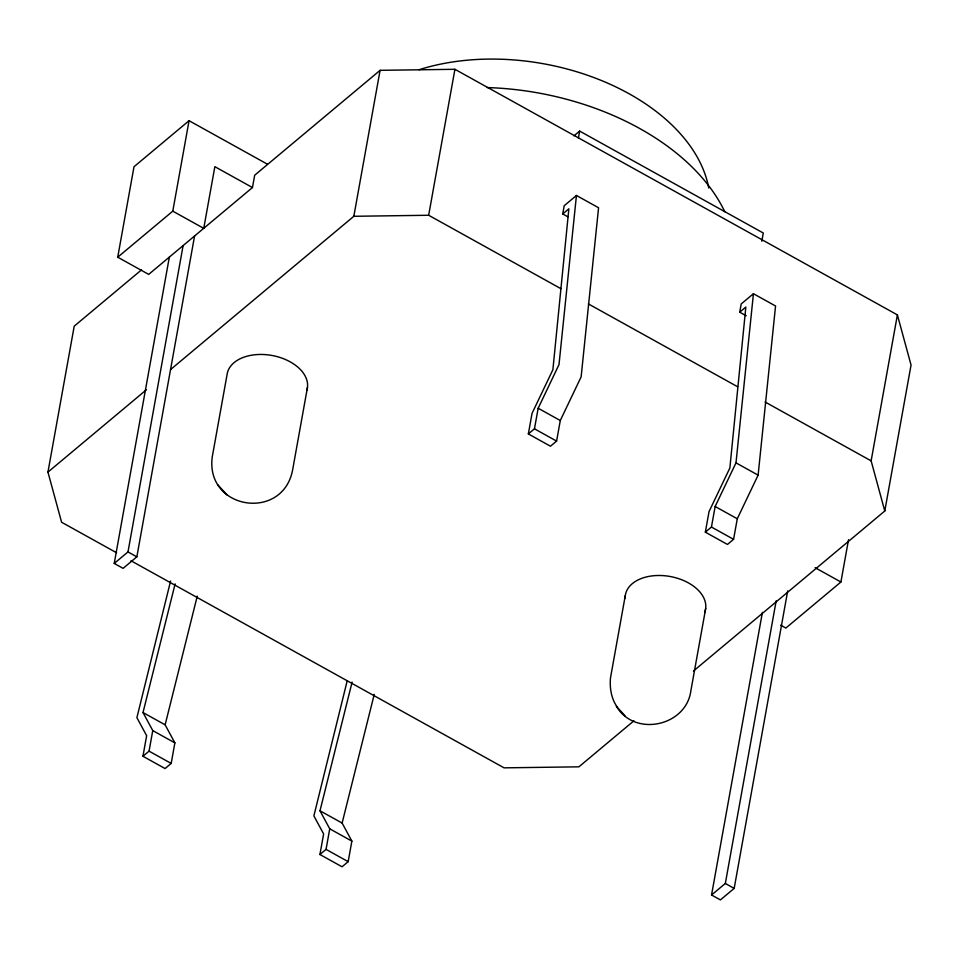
<?xml version="1.0" encoding="UTF-8"?>
<svg xmlns="http://www.w3.org/2000/svg" width="959" height="959" viewBox="0 0 959 959"><rect width="100%" height="100%" fill="white"/><g stroke="black" fill="none" stroke-linecap="round" stroke-linejoin="round"><path stroke-width="1.44" d="M576.443 195.48L559.001 364.624L538.167 408.246L534.463 428.805L528.349 433.924L550.466 446.211L556.592 441.092L560.284 420.533L581.13 376.899L598.572 207.755L576.443 195.48L564.216 205.717L562.729 213.941L567.944 216.83M705.333 532.161L711.446 527.042L715.15 506.496L735.997 462.861L753.438 293.718L775.555 305.993L758.113 475.137L737.279 518.771L733.575 539.33L727.461 544.448L705.333 532.161L709.037 511.603L729.871 467.98L745.838 307.06L739.725 312.178L746.222 315.787M116.59 552.768L61.604 522.247L47.95 472.116L74.215 326.156L141.476 269.899M693.465 671.012L884.785 511.003L911.05 365.043L897.396 314.9L454.926 69.3L380.088 70.331L254.686 175.221L252.457 187.544L148.693 274.394L117.729 257.204L133.996 166.746L189.055 120.702L267.393 164.181M117.729 257.204L172.788 211.16L189.055 120.702M194.581 235.962L136.849 556.843L123.076 568.351L114.229 563.436L169.347 257.132M114.229 563.436L127.991 551.928L183.109 245.612M175.125 583.875L143.011 712.549L165.128 724.824L174.874 742.865L171.181 763.424L165.068 768.543L142.939 756.267L146.643 735.709L136.897 717.656L170.582 581.058M142.939 756.267L149.053 751.149L152.757 730.59L143.011 712.549M307.467 387.4L292.675 469.622C283.241 521.648 205.19 510.08 212.251 456.916L227.055 374.681A40.722 26.013 10.2 0 1 272.632 355.585A40.722 26.013 10.2 0 1 306.904 390.061M170.534 369.587L353.835 216.29L380.088 70.331M560.883 288.659L428.661 215.26L454.926 69.3M352.109 682.113L319.994 810.787L342.123 823.062L351.869 841.103L348.165 861.661L342.051 866.78L319.922 854.505L323.627 833.946L313.881 815.893L347.218 680.746M319.922 854.505L326.048 849.386L329.74 828.828L319.994 810.787M578.421 137.94L579.656 131.095L763.28 233.013L761.806 241.236M528.349 433.924L532.041 413.365L552.887 369.742L568.855 208.822L562.729 213.941M625.268 595.719L610.475 677.953C609.421 689.857 612.01 702.875 620.976 711.35M739.725 312.178L741.199 303.955L753.438 293.718M705.692 608.438L690.888 690.66C686.38 726.215 634.558 737.543 616.337 706.136M787.699 590.912L734.174 888.394L720.413 899.902L711.554 894.987L762.405 612.381M711.554 894.987L725.328 883.479L776.167 600.873M780.686 625.184L785.853 628.049L840.911 582.005L848.523 539.701M884.785 511.003L871.132 460.859L897.396 314.9M165.128 724.824L197.254 596.15M342.123 823.062L374.238 694.388M47.95 472.116L146.475 389.714M573.973 135.842L579.656 131.095M633.899 720.832L578.912 766.828L504.074 767.847L130.987 560.763M353.835 216.29L428.661 215.26M588.37 303.907L737.603 386.741M765.09 402.001L871.132 460.859M252.457 187.544L214.852 166.674L203.752 228.35L172.788 211.16M735.997 462.861L758.113 475.137M538.167 408.246L560.284 420.533M715.15 506.496L737.279 518.771M815.09 567.68L840.911 582.005M534.463 428.805L556.592 441.092M711.446 527.042L733.575 539.33M127.991 551.928L136.849 556.843M725.328 883.479L734.174 888.394M152.757 730.59L174.874 742.865M329.74 828.828L351.869 841.103M149.053 751.149L171.181 763.424M326.048 849.386L348.165 861.661M621.276 711.65L625.016 715.846M218.113 485.098L222.764 490.313M223.063 490.612L226.803 494.808M487.28 87.569A225.329 143.934 10.2 0 1 724.788 211.747M625.148 598.452A40.722 26.013 10.2 0 1 669.814 576.431A40.722 26.013 10.2 0 1 704.673 612.393M419.035 69.743A190.038 121.385 10.2 0 1 708.737 188.012"/></g></svg>
